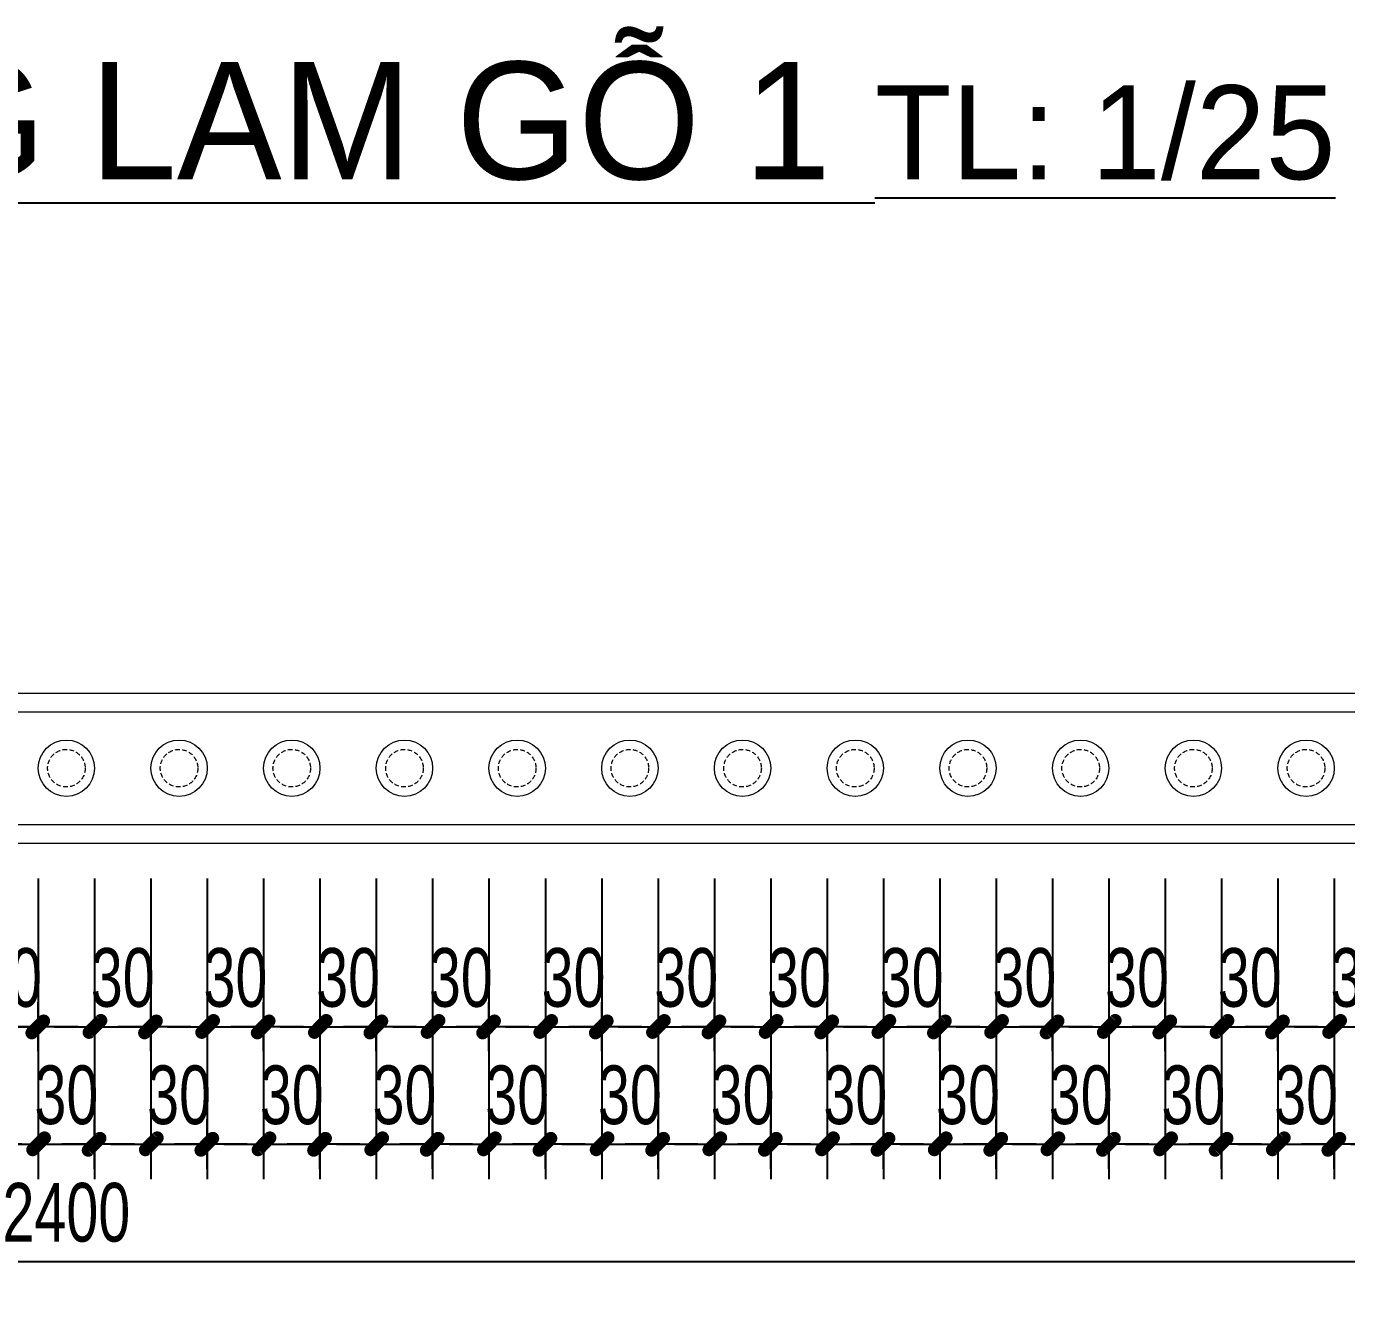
# Model space of a CAD drawing. Header units: inches. Extents: x 88947 to 296847, y 35049 to 161062.
# Drawn here: x 215719 to 217125, y 69585 to 70938 of the extents above; entities that cross this region are included whole.
import ezdxf

# ---------------------------------------------------------------- set-up
doc = ezdxf.new("R2010")
doc.units = ezdxf.units.IN
doc.header["$MEASUREMENT"] = 0
doc.header["$PDMODE"] = 1
doc.linetypes.add('HIDDEN', pattern=[0.375, 0.25, -0.125])
for name, color, linetype, lineweight in [('A-Dims', 145, 'Continuous', 25), ('DIM', 7, 'Continuous', 25), ('THAY', 3, 'Continuous', 18)]:
    doc.layers.add(name, color=color, linetype=linetype, lineweight=lineweight)
doc.layers.add('text', color=2, linetype='Continuous')
doc.styles.add('VNCENTURYH', font='VHAVAN.TTF')
doc.styles.add('VNI-HELVE-CONDENSE', font='VNARIAL.TTF', dxfattribs={"width": 0.7})
doc.dimstyles.new('TAS-25', dxfattribs={"dimscale": 25, "dimtxt": 2.5, "dimasz": 0.7, "dimexe": 1.5, "dimexo": 1.5, "dimgap": 0.8, "dimtad": 1, "dimdec": 0, "dimlfac": 0.5, "dimzin": 3, "dimdsep": 46, "dimtxsty": 'VNI-HELVE-CONDENSE', "dimblk": 'TICK', "dimcen": 2.5, "dimclrt": 71, "dimazin": 2, "dimtfac": 0.75, "dimtdec": 0, "dimtix": 1, "dimtmove": 2, "dimatfit": 2, "dimldrblk": 'TICK123', "dimfxl": 1.5, "dimtolj": 1, "dimtzin": 0, "dimarcsym": 0})

# ---------------------------------------------------------------- blocks, each defined once
blk = doc.blocks.new('TICK')
at = {"layer": 'A-Dims', "color": 1}
for p, q in [((0, 1.5), (0, -1.5)), ((-2, 0), (2, 0))]:
    blk.add_line(p, q, dxfattribs=at)
at = {"layer": 'A-Dims', "color": 1, "const_width": 0.788}
blk.add_lwpolyline([(-0.334, -0.349), (0.383, 0.378)], dxfattribs=at)
at = {"layer": 'A-Dims', "color": 1, "const_width": 0.394}
for points in [[(0.244, 0.517, -0.414214), (0.523, 0.517, -1)], [(0.523, 0.517, -0.414214), (0.523, 0.238, -1)], [(-0.473, -0.21, 0.414214), (-0.473, -0.488, 1)], [(-0.473, -0.488, 0.414214), (-0.195, -0.488, 1)]]:
    blk.add_lwpolyline(points, format="xyb", dxfattribs=at)
blk = doc.blocks.new('*D1968')
at = {"layer": 'Defpoints', "color": 0}
for p in [(215671.8, 70067.6), (215731.8, 70067.6), (215731.8, 69872.3)]:
    blk.add_point(p, dxfattribs=at)
at = {"layer": 'DIM', "color": 0, "lineweight": -2}
for p, q in [((215671.8, 70030.1), (215671.8, 69834.8)), ((215731.8, 70030.1), (215731.8, 69834.8)), ((215654.3, 69872.3), (215636.8, 69872.3)), ((215671.8, 69872.3), (215731.8, 69872.3)), ((215749.3, 69872.3), (215766.8, 69872.3))]:
    blk.add_line(p, q, dxfattribs=at)
at = {"layer": 'DIM', "color": 0, "lineweight": -2, "xscale": 17.5, "yscale": 17.5, "zscale": 17.5}
blk.add_blockref('TICK', (215671.8, 69872.3), dxfattribs=at)
at = {"layer": 'DIM', "color": 0, "lineweight": -2, "xscale": 17.5, "yscale": 17.5, "zscale": 17.5, "rotation": 180}
blk.add_blockref('TICK', (215731.8, 69872.3), dxfattribs=at)
at = {"layer": 'DIM', "color": 71, "insert": (215701.8, 69924.3), "char_height": 62.5, "attachment_point": 5, "style": 'VNI-HELVE-CONDENSE'}
blk.add_mtext('\\A1;30', dxfattribs=at)
blk = doc.blocks.new('TICK123')
at = {"layer": 'A-Dims', "color": 1}
blk.add_lwpolyline([(0.046, 0, 0, 0.84, 0), (-2.111, 0, 8.4, 8.4, 0)], format="xyseb", dxfattribs=at)
blk = doc.blocks.new('*D1969')
at = {"layer": 'Defpoints', "color": 0}
for p in [(215731.8, 70067.6), (215791.8, 70067.6), (215791.8, 69747.3)]:
    blk.add_point(p, dxfattribs=at)
at = {"layer": 'DIM', "color": 0, "lineweight": -2}
for p, q in [((215731.8, 70030.1), (215731.8, 69709.8)), ((215791.8, 70030.1), (215791.8, 69709.8)), ((215714.3, 69747.3), (215696.8, 69747.3)), ((215731.8, 69747.3), (215791.8, 69747.3)), ((215809.3, 69747.3), (215826.8, 69747.3))]:
    blk.add_line(p, q, dxfattribs=at)
at = {"layer": 'DIM', "color": 0, "lineweight": -2, "xscale": 17.5, "yscale": 17.5, "zscale": 17.5}
blk.add_blockref('TICK', (215731.8, 69747.3), dxfattribs=at)
at = {"layer": 'DIM', "color": 0, "lineweight": -2, "xscale": 17.5, "yscale": 17.5, "zscale": 17.5, "rotation": 180}
blk.add_blockref('TICK', (215791.8, 69747.3), dxfattribs=at)
at = {"layer": 'DIM', "color": 71, "insert": (215761.8, 69799.3), "char_height": 62.5, "attachment_point": 5, "style": 'VNI-HELVE-CONDENSE'}
blk.add_mtext('\\A1;30', dxfattribs=at)
blk = doc.blocks.new('*D1970')
at = {"layer": 'Defpoints', "color": 0}
for p in [(215791.8, 70067.6), (215851.8, 70067.6), (215851.8, 69872.3)]:
    blk.add_point(p, dxfattribs=at)
at = {"layer": 'DIM', "color": 0, "lineweight": -2}
for p, q in [((215791.8, 70030.1), (215791.8, 69834.8)), ((215851.8, 70030.1), (215851.8, 69834.8)), ((215774.3, 69872.3), (215756.8, 69872.3)), ((215791.8, 69872.3), (215851.8, 69872.3)), ((215869.3, 69872.3), (215886.8, 69872.3))]:
    blk.add_line(p, q, dxfattribs=at)
at = {"layer": 'DIM', "color": 0, "lineweight": -2, "xscale": 17.5, "yscale": 17.5, "zscale": 17.5}
blk.add_blockref('TICK', (215791.8, 69872.3), dxfattribs=at)
at = {"layer": 'DIM', "color": 0, "lineweight": -2, "xscale": 17.5, "yscale": 17.5, "zscale": 17.5, "rotation": 180}
blk.add_blockref('TICK', (215851.8, 69872.3), dxfattribs=at)
at = {"layer": 'DIM', "color": 71, "insert": (215821.8, 69924.3), "char_height": 62.5, "attachment_point": 5, "style": 'VNI-HELVE-CONDENSE'}
blk.add_mtext('\\A1;30', dxfattribs=at)
blk = doc.blocks.new('*D1971')
at = {"layer": 'Defpoints', "color": 0}
for p in [(215851.8, 70067.6), (215911.8, 70067.6), (215911.8, 69747.3)]:
    blk.add_point(p, dxfattribs=at)
at = {"layer": 'DIM', "color": 0, "lineweight": -2}
for p, q in [((215851.8, 70030.1), (215851.8, 69709.8)), ((215911.8, 70030.1), (215911.8, 69709.8)), ((215834.3, 69747.3), (215816.8, 69747.3)), ((215851.8, 69747.3), (215911.8, 69747.3)), ((215929.3, 69747.3), (215946.8, 69747.3))]:
    blk.add_line(p, q, dxfattribs=at)
at = {"layer": 'DIM', "color": 0, "lineweight": -2, "xscale": 17.5, "yscale": 17.5, "zscale": 17.5}
blk.add_blockref('TICK', (215851.8, 69747.3), dxfattribs=at)
at = {"layer": 'DIM', "color": 0, "lineweight": -2, "xscale": 17.5, "yscale": 17.5, "zscale": 17.5, "rotation": 180}
blk.add_blockref('TICK', (215911.8, 69747.3), dxfattribs=at)
at = {"layer": 'DIM', "color": 71, "insert": (215881.8, 69799.3), "char_height": 62.5, "attachment_point": 5, "style": 'VNI-HELVE-CONDENSE'}
blk.add_mtext('\\A1;30', dxfattribs=at)
blk = doc.blocks.new('*D1972')
at = {"layer": 'Defpoints', "color": 0}
for p in [(215911.8, 70067.6), (215971.8, 70067.6), (215971.8, 69872.3)]:
    blk.add_point(p, dxfattribs=at)
at = {"layer": 'DIM', "color": 0, "lineweight": -2}
for p, q in [((215911.8, 70030.1), (215911.8, 69834.8)), ((215971.8, 70030.1), (215971.8, 69834.8)), ((215894.3, 69872.3), (215876.8, 69872.3)), ((215911.8, 69872.3), (215971.8, 69872.3)), ((215989.3, 69872.3), (216006.8, 69872.3))]:
    blk.add_line(p, q, dxfattribs=at)
at = {"layer": 'DIM', "color": 0, "lineweight": -2, "xscale": 17.5, "yscale": 17.5, "zscale": 17.5}
blk.add_blockref('TICK', (215911.8, 69872.3), dxfattribs=at)
at = {"layer": 'DIM', "color": 0, "lineweight": -2, "xscale": 17.5, "yscale": 17.5, "zscale": 17.5, "rotation": 180}
blk.add_blockref('TICK', (215971.8, 69872.3), dxfattribs=at)
at = {"layer": 'DIM', "color": 71, "insert": (215941.8, 69924.3), "char_height": 62.5, "attachment_point": 5, "style": 'VNI-HELVE-CONDENSE'}
blk.add_mtext('\\A1;30', dxfattribs=at)
blk = doc.blocks.new('*D1973')
at = {"layer": 'Defpoints', "color": 0}
for p in [(215971.8, 70067.6), (216031.8, 70067.6), (216031.8, 69747.3)]:
    blk.add_point(p, dxfattribs=at)
at = {"layer": 'DIM', "color": 0, "lineweight": -2}
for p, q in [((215971.8, 70030.1), (215971.8, 69709.8)), ((216031.8, 70030.1), (216031.8, 69709.8)), ((215954.3, 69747.3), (215936.8, 69747.3)), ((215971.8, 69747.3), (216031.8, 69747.3)), ((216049.3, 69747.3), (216066.8, 69747.3))]:
    blk.add_line(p, q, dxfattribs=at)
at = {"layer": 'DIM', "color": 0, "lineweight": -2, "xscale": 17.5, "yscale": 17.5, "zscale": 17.5}
blk.add_blockref('TICK', (215971.8, 69747.3), dxfattribs=at)
at = {"layer": 'DIM', "color": 0, "lineweight": -2, "xscale": 17.5, "yscale": 17.5, "zscale": 17.5, "rotation": 180}
blk.add_blockref('TICK', (216031.8, 69747.3), dxfattribs=at)
at = {"layer": 'DIM', "color": 71, "insert": (216001.8, 69799.3), "char_height": 62.5, "attachment_point": 5, "style": 'VNI-HELVE-CONDENSE'}
blk.add_mtext('\\A1;30', dxfattribs=at)
blk = doc.blocks.new('*D1974')
at = {"layer": 'Defpoints', "color": 0}
for p in [(216031.8, 70067.6), (216091.8, 70067.6), (216091.8, 69872.3)]:
    blk.add_point(p, dxfattribs=at)
at = {"layer": 'DIM', "color": 0, "lineweight": -2}
for p, q in [((216031.8, 70030.1), (216031.8, 69834.8)), ((216091.8, 70030.1), (216091.8, 69834.8)), ((216014.3, 69872.3), (215996.8, 69872.3)), ((216031.8, 69872.3), (216091.8, 69872.3)), ((216109.3, 69872.3), (216126.8, 69872.3))]:
    blk.add_line(p, q, dxfattribs=at)
at = {"layer": 'DIM', "color": 0, "lineweight": -2, "xscale": 17.5, "yscale": 17.5, "zscale": 17.5}
blk.add_blockref('TICK', (216031.8, 69872.3), dxfattribs=at)
at = {"layer": 'DIM', "color": 0, "lineweight": -2, "xscale": 17.5, "yscale": 17.5, "zscale": 17.5, "rotation": 180}
blk.add_blockref('TICK', (216091.8, 69872.3), dxfattribs=at)
at = {"layer": 'DIM', "color": 71, "insert": (216061.8, 69924.3), "char_height": 62.5, "attachment_point": 5, "style": 'VNI-HELVE-CONDENSE'}
blk.add_mtext('\\A1;30', dxfattribs=at)
blk = doc.blocks.new('*D1975')
at = {"layer": 'Defpoints', "color": 0}
for p in [(216091.8, 70067.6), (216151.8, 70067.6), (216151.8, 69747.3)]:
    blk.add_point(p, dxfattribs=at)
at = {"layer": 'DIM', "color": 0, "lineweight": -2}
for p, q in [((216091.8, 70030.1), (216091.8, 69709.8)), ((216151.8, 70030.1), (216151.8, 69709.8)), ((216074.3, 69747.3), (216056.8, 69747.3)), ((216091.8, 69747.3), (216151.8, 69747.3)), ((216169.3, 69747.3), (216186.8, 69747.3))]:
    blk.add_line(p, q, dxfattribs=at)
at = {"layer": 'DIM', "color": 0, "lineweight": -2, "xscale": 17.5, "yscale": 17.5, "zscale": 17.5}
blk.add_blockref('TICK', (216091.8, 69747.3), dxfattribs=at)
at = {"layer": 'DIM', "color": 0, "lineweight": -2, "xscale": 17.5, "yscale": 17.5, "zscale": 17.5, "rotation": 180}
blk.add_blockref('TICK', (216151.8, 69747.3), dxfattribs=at)
at = {"layer": 'DIM', "color": 71, "insert": (216121.8, 69799.3), "char_height": 62.5, "attachment_point": 5, "style": 'VNI-HELVE-CONDENSE'}
blk.add_mtext('\\A1;30', dxfattribs=at)
blk = doc.blocks.new('*D1976')
at = {"layer": 'Defpoints', "color": 0}
for p in [(216151.8, 70067.6), (216211.8, 70067.6), (216211.8, 69872.3)]:
    blk.add_point(p, dxfattribs=at)
at = {"layer": 'DIM', "color": 0, "lineweight": -2}
for p, q in [((216151.8, 70030.1), (216151.8, 69834.8)), ((216211.8, 70030.1), (216211.8, 69834.8)), ((216134.3, 69872.3), (216116.8, 69872.3)), ((216151.8, 69872.3), (216211.8, 69872.3)), ((216229.3, 69872.3), (216246.8, 69872.3))]:
    blk.add_line(p, q, dxfattribs=at)
at = {"layer": 'DIM', "color": 0, "lineweight": -2, "xscale": 17.5, "yscale": 17.5, "zscale": 17.5}
blk.add_blockref('TICK', (216151.8, 69872.3), dxfattribs=at)
at = {"layer": 'DIM', "color": 0, "lineweight": -2, "xscale": 17.5, "yscale": 17.5, "zscale": 17.5, "rotation": 180}
blk.add_blockref('TICK', (216211.8, 69872.3), dxfattribs=at)
at = {"layer": 'DIM', "color": 71, "insert": (216181.8, 69924.3), "char_height": 62.5, "attachment_point": 5, "style": 'VNI-HELVE-CONDENSE'}
blk.add_mtext('\\A1;30', dxfattribs=at)
blk = doc.blocks.new('*D1977')
at = {"layer": 'Defpoints', "color": 0}
for p in [(216211.8, 70067.6), (216271.8, 70067.6), (216271.8, 69747.3)]:
    blk.add_point(p, dxfattribs=at)
at = {"layer": 'DIM', "color": 0, "lineweight": -2}
for p, q in [((216211.8, 70030.1), (216211.8, 69709.8)), ((216271.8, 70030.1), (216271.8, 69709.8)), ((216194.3, 69747.3), (216176.8, 69747.3)), ((216211.8, 69747.3), (216271.8, 69747.3)), ((216289.3, 69747.3), (216306.8, 69747.3))]:
    blk.add_line(p, q, dxfattribs=at)
at = {"layer": 'DIM', "color": 0, "lineweight": -2, "xscale": 17.5, "yscale": 17.5, "zscale": 17.5}
blk.add_blockref('TICK', (216211.8, 69747.3), dxfattribs=at)
at = {"layer": 'DIM', "color": 0, "lineweight": -2, "xscale": 17.5, "yscale": 17.5, "zscale": 17.5, "rotation": 180}
blk.add_blockref('TICK', (216271.8, 69747.3), dxfattribs=at)
at = {"layer": 'DIM', "color": 71, "insert": (216241.8, 69799.3), "char_height": 62.5, "attachment_point": 5, "style": 'VNI-HELVE-CONDENSE'}
blk.add_mtext('\\A1;30', dxfattribs=at)
blk = doc.blocks.new('*D1978')
at = {"layer": 'Defpoints', "color": 0}
for p in [(216271.8, 70067.6), (216331.8, 70067.6), (216331.8, 69872.3)]:
    blk.add_point(p, dxfattribs=at)
at = {"layer": 'DIM', "color": 0, "lineweight": -2}
for p, q in [((216271.8, 70030.1), (216271.8, 69834.8)), ((216331.8, 70030.1), (216331.8, 69834.8)), ((216254.3, 69872.3), (216236.8, 69872.3)), ((216271.8, 69872.3), (216331.8, 69872.3)), ((216349.3, 69872.3), (216366.8, 69872.3))]:
    blk.add_line(p, q, dxfattribs=at)
at = {"layer": 'DIM', "color": 0, "lineweight": -2, "xscale": 17.5, "yscale": 17.5, "zscale": 17.5}
blk.add_blockref('TICK', (216271.8, 69872.3), dxfattribs=at)
at = {"layer": 'DIM', "color": 0, "lineweight": -2, "xscale": 17.5, "yscale": 17.5, "zscale": 17.5, "rotation": 180}
blk.add_blockref('TICK', (216331.8, 69872.3), dxfattribs=at)
at = {"layer": 'DIM', "color": 71, "insert": (216301.8, 69924.3), "char_height": 62.5, "attachment_point": 5, "style": 'VNI-HELVE-CONDENSE'}
blk.add_mtext('\\A1;30', dxfattribs=at)
blk = doc.blocks.new('*D1979')
at = {"layer": 'Defpoints', "color": 0}
for p in [(216331.8, 70067.6), (216391.8, 70067.6), (216391.8, 69747.3)]:
    blk.add_point(p, dxfattribs=at)
at = {"layer": 'DIM', "color": 0, "lineweight": -2}
for p, q in [((216331.8, 70030.1), (216331.8, 69709.8)), ((216391.8, 70030.1), (216391.8, 69709.8)), ((216314.3, 69747.3), (216296.8, 69747.3)), ((216331.8, 69747.3), (216391.8, 69747.3)), ((216409.3, 69747.3), (216426.8, 69747.3))]:
    blk.add_line(p, q, dxfattribs=at)
at = {"layer": 'DIM', "color": 0, "lineweight": -2, "xscale": 17.5, "yscale": 17.5, "zscale": 17.5}
blk.add_blockref('TICK', (216331.8, 69747.3), dxfattribs=at)
at = {"layer": 'DIM', "color": 0, "lineweight": -2, "xscale": 17.5, "yscale": 17.5, "zscale": 17.5, "rotation": 180}
blk.add_blockref('TICK', (216391.8, 69747.3), dxfattribs=at)
at = {"layer": 'DIM', "color": 71, "insert": (216361.8, 69799.3), "char_height": 62.5, "attachment_point": 5, "style": 'VNI-HELVE-CONDENSE'}
blk.add_mtext('\\A1;30', dxfattribs=at)
blk = doc.blocks.new('*D1980')
at = {"layer": 'Defpoints', "color": 0}
for p in [(216391.8, 70067.6), (216451.8, 70067.6), (216451.8, 69872.3)]:
    blk.add_point(p, dxfattribs=at)
at = {"layer": 'DIM', "color": 0, "lineweight": -2}
for p, q in [((216391.8, 70030.1), (216391.8, 69834.8)), ((216451.8, 70030.1), (216451.8, 69834.8)), ((216374.3, 69872.3), (216356.8, 69872.3)), ((216391.8, 69872.3), (216451.8, 69872.3)), ((216469.3, 69872.3), (216486.8, 69872.3))]:
    blk.add_line(p, q, dxfattribs=at)
at = {"layer": 'DIM', "color": 0, "lineweight": -2, "xscale": 17.5, "yscale": 17.5, "zscale": 17.5}
blk.add_blockref('TICK', (216391.8, 69872.3), dxfattribs=at)
at = {"layer": 'DIM', "color": 0, "lineweight": -2, "xscale": 17.5, "yscale": 17.5, "zscale": 17.5, "rotation": 180}
blk.add_blockref('TICK', (216451.8, 69872.3), dxfattribs=at)
at = {"layer": 'DIM', "color": 71, "insert": (216421.8, 69924.3), "char_height": 62.5, "attachment_point": 5, "style": 'VNI-HELVE-CONDENSE'}
blk.add_mtext('\\A1;30', dxfattribs=at)
blk = doc.blocks.new('*D1981')
at = {"layer": 'Defpoints', "color": 0}
for p in [(216451.8, 70067.6), (216511.8, 70067.6), (216511.8, 69747.3)]:
    blk.add_point(p, dxfattribs=at)
at = {"layer": 'DIM', "color": 0, "lineweight": -2}
for p, q in [((216451.8, 70030.1), (216451.8, 69709.8)), ((216511.8, 70030.1), (216511.8, 69709.8)), ((216434.3, 69747.3), (216416.8, 69747.3)), ((216451.8, 69747.3), (216511.8, 69747.3)), ((216529.3, 69747.3), (216546.8, 69747.3))]:
    blk.add_line(p, q, dxfattribs=at)
at = {"layer": 'DIM', "color": 0, "lineweight": -2, "xscale": 17.5, "yscale": 17.5, "zscale": 17.5}
blk.add_blockref('TICK', (216451.8, 69747.3), dxfattribs=at)
at = {"layer": 'DIM', "color": 0, "lineweight": -2, "xscale": 17.5, "yscale": 17.5, "zscale": 17.5, "rotation": 180}
blk.add_blockref('TICK', (216511.8, 69747.3), dxfattribs=at)
at = {"layer": 'DIM', "color": 71, "insert": (216481.8, 69799.3), "char_height": 62.5, "attachment_point": 5, "style": 'VNI-HELVE-CONDENSE'}
blk.add_mtext('\\A1;30', dxfattribs=at)
blk = doc.blocks.new('*D1982')
at = {"layer": 'Defpoints', "color": 0}
for p in [(216511.8, 70067.6), (216571.8, 70067.6), (216571.8, 69872.3)]:
    blk.add_point(p, dxfattribs=at)
at = {"layer": 'DIM', "color": 0, "lineweight": -2}
for p, q in [((216511.8, 70030.1), (216511.8, 69834.8)), ((216571.8, 70030.1), (216571.8, 69834.8)), ((216494.3, 69872.3), (216476.8, 69872.3)), ((216511.8, 69872.3), (216571.8, 69872.3)), ((216589.3, 69872.3), (216606.8, 69872.3))]:
    blk.add_line(p, q, dxfattribs=at)
at = {"layer": 'DIM', "color": 0, "lineweight": -2, "xscale": 17.5, "yscale": 17.5, "zscale": 17.5}
blk.add_blockref('TICK', (216511.8, 69872.3), dxfattribs=at)
at = {"layer": 'DIM', "color": 0, "lineweight": -2, "xscale": 17.5, "yscale": 17.5, "zscale": 17.5, "rotation": 180}
blk.add_blockref('TICK', (216571.8, 69872.3), dxfattribs=at)
at = {"layer": 'DIM', "color": 71, "insert": (216541.8, 69924.3), "char_height": 62.5, "attachment_point": 5, "style": 'VNI-HELVE-CONDENSE'}
blk.add_mtext('\\A1;30', dxfattribs=at)
blk = doc.blocks.new('*D1983')
at = {"layer": 'Defpoints', "color": 0}
for p in [(216571.8, 70067.6), (216631.8, 70067.6), (216631.8, 69747.3)]:
    blk.add_point(p, dxfattribs=at)
at = {"layer": 'DIM', "color": 0, "lineweight": -2}
for p, q in [((216571.8, 70030.1), (216571.8, 69709.8)), ((216631.8, 70030.1), (216631.8, 69709.8)), ((216554.3, 69747.3), (216536.8, 69747.3)), ((216571.8, 69747.3), (216631.8, 69747.3)), ((216649.3, 69747.3), (216666.8, 69747.3))]:
    blk.add_line(p, q, dxfattribs=at)
at = {"layer": 'DIM', "color": 0, "lineweight": -2, "xscale": 17.5, "yscale": 17.5, "zscale": 17.5}
blk.add_blockref('TICK', (216571.8, 69747.3), dxfattribs=at)
at = {"layer": 'DIM', "color": 0, "lineweight": -2, "xscale": 17.5, "yscale": 17.5, "zscale": 17.5, "rotation": 180}
blk.add_blockref('TICK', (216631.8, 69747.3), dxfattribs=at)
at = {"layer": 'DIM', "color": 71, "insert": (216601.8, 69799.3), "char_height": 62.5, "attachment_point": 5, "style": 'VNI-HELVE-CONDENSE'}
blk.add_mtext('\\A1;30', dxfattribs=at)
blk = doc.blocks.new('*D1984')
at = {"layer": 'Defpoints', "color": 0}
for p in [(216631.8, 70067.6), (216691.8, 70067.6), (216691.8, 69872.3)]:
    blk.add_point(p, dxfattribs=at)
at = {"layer": 'DIM', "color": 0, "lineweight": -2}
for p, q in [((216631.8, 70030.1), (216631.8, 69834.8)), ((216691.8, 70030.1), (216691.8, 69834.8)), ((216614.3, 69872.3), (216596.8, 69872.3)), ((216631.8, 69872.3), (216691.8, 69872.3)), ((216709.3, 69872.3), (216726.8, 69872.3))]:
    blk.add_line(p, q, dxfattribs=at)
at = {"layer": 'DIM', "color": 0, "lineweight": -2, "xscale": 17.5, "yscale": 17.5, "zscale": 17.5}
blk.add_blockref('TICK', (216631.8, 69872.3), dxfattribs=at)
at = {"layer": 'DIM', "color": 0, "lineweight": -2, "xscale": 17.5, "yscale": 17.5, "zscale": 17.5, "rotation": 180}
blk.add_blockref('TICK', (216691.8, 69872.3), dxfattribs=at)
at = {"layer": 'DIM', "color": 71, "insert": (216661.8, 69924.3), "char_height": 62.5, "attachment_point": 5, "style": 'VNI-HELVE-CONDENSE'}
blk.add_mtext('\\A1;30', dxfattribs=at)
blk = doc.blocks.new('*D1985')
at = {"layer": 'Defpoints', "color": 0}
for p in [(216691.8, 70067.6), (216751.8, 70067.6), (216751.8, 69747.3)]:
    blk.add_point(p, dxfattribs=at)
at = {"layer": 'DIM', "color": 0, "lineweight": -2}
for p, q in [((216691.8, 70030.1), (216691.8, 69709.8)), ((216751.8, 70030.1), (216751.8, 69709.8)), ((216674.3, 69747.3), (216656.8, 69747.3)), ((216691.8, 69747.3), (216751.8, 69747.3)), ((216769.3, 69747.3), (216786.8, 69747.3))]:
    blk.add_line(p, q, dxfattribs=at)
at = {"layer": 'DIM', "color": 0, "lineweight": -2, "xscale": 17.5, "yscale": 17.5, "zscale": 17.5}
blk.add_blockref('TICK', (216691.8, 69747.3), dxfattribs=at)
at = {"layer": 'DIM', "color": 0, "lineweight": -2, "xscale": 17.5, "yscale": 17.5, "zscale": 17.5, "rotation": 180}
blk.add_blockref('TICK', (216751.8, 69747.3), dxfattribs=at)
at = {"layer": 'DIM', "color": 71, "insert": (216721.8, 69799.3), "char_height": 62.5, "attachment_point": 5, "style": 'VNI-HELVE-CONDENSE'}
blk.add_mtext('\\A1;30', dxfattribs=at)
blk = doc.blocks.new('*D1986')
at = {"layer": 'Defpoints', "color": 0}
for p in [(216751.8, 70067.6), (216811.8, 70067.6), (216811.8, 69872.3)]:
    blk.add_point(p, dxfattribs=at)
at = {"layer": 'DIM', "color": 0, "lineweight": -2}
for p, q in [((216751.8, 70030.1), (216751.8, 69834.8)), ((216811.8, 70030.1), (216811.8, 69834.8)), ((216734.3, 69872.3), (216716.8, 69872.3)), ((216751.8, 69872.3), (216811.8, 69872.3)), ((216829.3, 69872.3), (216846.8, 69872.3))]:
    blk.add_line(p, q, dxfattribs=at)
at = {"layer": 'DIM', "color": 0, "lineweight": -2, "xscale": 17.5, "yscale": 17.5, "zscale": 17.5}
blk.add_blockref('TICK', (216751.8, 69872.3), dxfattribs=at)
at = {"layer": 'DIM', "color": 0, "lineweight": -2, "xscale": 17.5, "yscale": 17.5, "zscale": 17.5, "rotation": 180}
blk.add_blockref('TICK', (216811.8, 69872.3), dxfattribs=at)
at = {"layer": 'DIM', "color": 71, "insert": (216781.8, 69924.3), "char_height": 62.5, "attachment_point": 5, "style": 'VNI-HELVE-CONDENSE'}
blk.add_mtext('\\A1;30', dxfattribs=at)
blk = doc.blocks.new('*D1987')
at = {"layer": 'Defpoints', "color": 0}
for p in [(216811.8, 70067.6), (216871.8, 70067.6), (216871.8, 69747.3)]:
    blk.add_point(p, dxfattribs=at)
at = {"layer": 'DIM', "color": 0, "lineweight": -2}
for p, q in [((216811.8, 70030.1), (216811.8, 69709.8)), ((216871.8, 70030.1), (216871.8, 69709.8)), ((216794.3, 69747.3), (216776.8, 69747.3)), ((216811.8, 69747.3), (216871.8, 69747.3)), ((216889.3, 69747.3), (216906.8, 69747.3))]:
    blk.add_line(p, q, dxfattribs=at)
at = {"layer": 'DIM', "color": 0, "lineweight": -2, "xscale": 17.5, "yscale": 17.5, "zscale": 17.5}
blk.add_blockref('TICK', (216811.8, 69747.3), dxfattribs=at)
at = {"layer": 'DIM', "color": 0, "lineweight": -2, "xscale": 17.5, "yscale": 17.5, "zscale": 17.5, "rotation": 180}
blk.add_blockref('TICK', (216871.8, 69747.3), dxfattribs=at)
at = {"layer": 'DIM', "color": 71, "insert": (216841.8, 69799.3), "char_height": 62.5, "attachment_point": 5, "style": 'VNI-HELVE-CONDENSE'}
blk.add_mtext('\\A1;30', dxfattribs=at)
blk = doc.blocks.new('*D1988')
at = {"layer": 'Defpoints', "color": 0}
for p in [(216871.8, 70067.6), (216931.8, 70067.6), (216931.8, 69872.3)]:
    blk.add_point(p, dxfattribs=at)
at = {"layer": 'DIM', "color": 0, "lineweight": -2}
for p, q in [((216871.8, 70030.1), (216871.8, 69834.8)), ((216931.8, 70030.1), (216931.8, 69834.8)), ((216854.3, 69872.3), (216836.8, 69872.3)), ((216871.8, 69872.3), (216931.8, 69872.3)), ((216949.3, 69872.3), (216966.8, 69872.3))]:
    blk.add_line(p, q, dxfattribs=at)
at = {"layer": 'DIM', "color": 0, "lineweight": -2, "xscale": 17.5, "yscale": 17.5, "zscale": 17.5}
blk.add_blockref('TICK', (216871.8, 69872.3), dxfattribs=at)
at = {"layer": 'DIM', "color": 0, "lineweight": -2, "xscale": 17.5, "yscale": 17.5, "zscale": 17.5, "rotation": 180}
blk.add_blockref('TICK', (216931.8, 69872.3), dxfattribs=at)
at = {"layer": 'DIM', "color": 71, "insert": (216901.8, 69924.3), "char_height": 62.5, "attachment_point": 5, "style": 'VNI-HELVE-CONDENSE'}
blk.add_mtext('\\A1;30', dxfattribs=at)
blk = doc.blocks.new('*D1989')
at = {"layer": 'Defpoints', "color": 0}
for p in [(216931.8, 70067.6), (216991.8, 70067.6), (216991.8, 69747.3)]:
    blk.add_point(p, dxfattribs=at)
at = {"layer": 'DIM', "color": 0, "lineweight": -2}
for p, q in [((216931.8, 70030.1), (216931.8, 69709.8)), ((216991.8, 70030.1), (216991.8, 69709.8)), ((216914.3, 69747.3), (216896.8, 69747.3)), ((216931.8, 69747.3), (216991.8, 69747.3)), ((217009.3, 69747.3), (217026.8, 69747.3))]:
    blk.add_line(p, q, dxfattribs=at)
at = {"layer": 'DIM', "color": 0, "lineweight": -2, "xscale": 17.5, "yscale": 17.5, "zscale": 17.5}
blk.add_blockref('TICK', (216931.8, 69747.3), dxfattribs=at)
at = {"layer": 'DIM', "color": 0, "lineweight": -2, "xscale": 17.5, "yscale": 17.5, "zscale": 17.5, "rotation": 180}
blk.add_blockref('TICK', (216991.8, 69747.3), dxfattribs=at)
at = {"layer": 'DIM', "color": 71, "insert": (216961.8, 69799.3), "char_height": 62.5, "attachment_point": 5, "style": 'VNI-HELVE-CONDENSE'}
blk.add_mtext('\\A1;30', dxfattribs=at)
blk = doc.blocks.new('*D1990')
at = {"layer": 'Defpoints', "color": 0}
for p in [(216991.8, 70067.6), (217051.8, 70067.6), (217051.8, 69872.3)]:
    blk.add_point(p, dxfattribs=at)
at = {"layer": 'DIM', "color": 0, "lineweight": -2}
for p, q in [((216991.8, 70030.1), (216991.8, 69834.8)), ((217051.8, 70030.1), (217051.8, 69834.8)), ((216974.3, 69872.3), (216956.8, 69872.3)), ((216991.8, 69872.3), (217051.8, 69872.3)), ((217069.3, 69872.3), (217086.8, 69872.3))]:
    blk.add_line(p, q, dxfattribs=at)
at = {"layer": 'DIM', "color": 0, "lineweight": -2, "xscale": 17.5, "yscale": 17.5, "zscale": 17.5}
blk.add_blockref('TICK', (216991.8, 69872.3), dxfattribs=at)
at = {"layer": 'DIM', "color": 0, "lineweight": -2, "xscale": 17.5, "yscale": 17.5, "zscale": 17.5, "rotation": 180}
blk.add_blockref('TICK', (217051.8, 69872.3), dxfattribs=at)
at = {"layer": 'DIM', "color": 71, "insert": (217021.8, 69924.3), "char_height": 62.5, "attachment_point": 5, "style": 'VNI-HELVE-CONDENSE'}
blk.add_mtext('\\A1;30', dxfattribs=at)
blk = doc.blocks.new('*D1991')
at = {"layer": 'Defpoints', "color": 0}
for p in [(217051.8, 70067.6), (217111.8, 70067.6), (217111.8, 69747.3)]:
    blk.add_point(p, dxfattribs=at)
at = {"layer": 'DIM', "color": 0, "lineweight": -2}
for p, q in [((217051.8, 70030.1), (217051.8, 69709.8)), ((217111.8, 70030.1), (217111.8, 69709.8)), ((217034.3, 69747.3), (217016.8, 69747.3)), ((217051.8, 69747.3), (217111.8, 69747.3)), ((217129.3, 69747.3), (217146.8, 69747.3))]:
    blk.add_line(p, q, dxfattribs=at)
at = {"layer": 'DIM', "color": 0, "lineweight": -2, "xscale": 17.5, "yscale": 17.5, "zscale": 17.5}
blk.add_blockref('TICK', (217051.8, 69747.3), dxfattribs=at)
at = {"layer": 'DIM', "color": 0, "lineweight": -2, "xscale": 17.5, "yscale": 17.5, "zscale": 17.5, "rotation": 180}
blk.add_blockref('TICK', (217111.8, 69747.3), dxfattribs=at)
at = {"layer": 'DIM', "color": 71, "insert": (217081.8, 69799.3), "char_height": 62.5, "attachment_point": 5, "style": 'VNI-HELVE-CONDENSE'}
blk.add_mtext('\\A1;30', dxfattribs=at)
blk = doc.blocks.new('*D1992')
at = {"layer": 'Defpoints', "color": 0}
for p in [(217111.8, 70067.6), (217171.8, 70067.6), (217171.8, 69872.3)]:
    blk.add_point(p, dxfattribs=at)
at = {"layer": 'DIM', "color": 0, "lineweight": -2}
for p, q in [((217111.8, 70030.1), (217111.8, 69834.8)), ((217171.8, 70030.1), (217171.8, 69834.8)), ((217094.3, 69872.3), (217076.8, 69872.3)), ((217111.8, 69872.3), (217171.8, 69872.3)), ((217189.3, 69872.3), (217206.8, 69872.3))]:
    blk.add_line(p, q, dxfattribs=at)
at = {"layer": 'DIM', "color": 0, "lineweight": -2, "xscale": 17.5, "yscale": 17.5, "zscale": 17.5}
blk.add_blockref('TICK', (217111.8, 69872.3), dxfattribs=at)
at = {"layer": 'DIM', "color": 0, "lineweight": -2, "xscale": 17.5, "yscale": 17.5, "zscale": 17.5, "rotation": 180}
blk.add_blockref('TICK', (217171.8, 69872.3), dxfattribs=at)
at = {"layer": 'DIM', "color": 71, "insert": (217141.8, 69924.3), "char_height": 62.5, "attachment_point": 5, "style": 'VNI-HELVE-CONDENSE'}
blk.add_mtext('\\A1;30', dxfattribs=at)
blk = doc.blocks.new('*D2009')
at = {"layer": 'Defpoints', "color": 0}
for p in [(213361.8, 70067.6), (218161.8, 70067.6), (218161.8, 69622.3)]:
    blk.add_point(p, dxfattribs=at)
at = {"layer": 'DIM', "color": 0, "lineweight": -2}
for p, q in [((213361.8, 70030.1), (213361.8, 69584.8)), ((218161.8, 70030.1), (218161.8, 69584.8)), ((213379.3, 69622.3), (218144.3, 69622.3))]:
    blk.add_line(p, q, dxfattribs=at)
at = {"layer": 'DIM', "color": 0, "lineweight": -2, "xscale": 17.5, "yscale": 17.5, "zscale": 17.5, "rotation": 180}
blk.add_blockref('TICK', (213361.8, 69622.3), dxfattribs=at)
at = {"layer": 'DIM', "color": 0, "lineweight": -2, "xscale": 17.5, "yscale": 17.5, "zscale": 17.5}
blk.add_blockref('TICK', (218161.8, 69622.3), dxfattribs=at)
at = {"layer": 'DIM', "color": 71, "insert": (215761.8, 69674.2), "char_height": 62.5, "attachment_point": 5, "style": 'VNI-HELVE-CONDENSE'}
blk.add_mtext('\\A1;2400', dxfattribs=at)

msp = doc.modelspace()

# ---------------------------------------------------------------- linework, layer by layer
at = {"layer": 'THAY'}
for p, q in [((213361.8, 70227.6), (218161.8, 70227.6)), ((213361.8, 70207.6), (218161.8, 70207.6)), ((213361.8, 70087.6), (218161.8, 70087.6)), ((213361.8, 70067.6), (218161.8, 70067.6))]:
    msp.add_line(p, q, dxfattribs=at)
for centre in [(215761.8, 70147.6), (215881.8, 70147.6), (216001.8, 70147.6), (216121.8, 70147.6), (216241.8, 70147.6), (216361.8, 70147.6), (216481.8, 70147.6), (216601.8, 70147.6), (216721.8, 70147.6), (216841.8, 70147.6), (216961.8, 70147.6), (217081.8, 70147.6)]:
    msp.add_circle(centre, 30, dxfattribs=at)
at = {"layer": 'THAY', "linetype": 'HIDDEN', "ltscale": 20}
for centre in [(215761.8, 70147.6), (215881.8, 70147.6), (216001.8, 70147.6), (216121.8, 70147.6), (216241.8, 70147.6), (216361.8, 70147.6), (216481.8, 70147.6), (216601.8, 70147.6), (216721.8, 70147.6), (216841.8, 70147.6), (216961.8, 70147.6), (217081.8, 70147.6)]:
    msp.add_circle(centre, 20, dxfattribs=at)

# ---------------------------------------------------------------- texts
at = {"layer": 'text', "insert": (214867.1, 70899.9), "char_height": 125, "width": 6721.758, "attachment_point": 1, "style": 'VNCENTURYH'}
msp.add_mtext('{\\fVNI-Franko|b0|i0|c0|p2;\\LMAËT BAÈNG LAM GOÃ 1 \\H0.8x;TL: 1/25}', dxfattribs=at)

# ---------------------------------------------------------------- dimensions: what is measured, and where the dimension line sits
at = {"layer": 'DIM'}
for base, p1, p2, picture, middle in [((218161.8, 69622.3), (213361.8, 70067.6), (218161.8, 70067.6), '*D2009', (215761.8, 69674.2)), ((215731.8, 69872.3), (215671.8, 70067.6), (215731.8, 70067.6), '*D1968', (215701.8, 69924.3)), ((215791.8, 69747.3), (215731.8, 70067.6), (215791.8, 70067.6), '*D1969', (215761.8, 69799.3)), ((215851.8, 69872.3), (215791.8, 70067.6), (215851.8, 70067.6), '*D1970', (215821.8, 69924.3)), ((215911.8, 69747.3), (215851.8, 70067.6), (215911.8, 70067.6), '*D1971', (215881.8, 69799.3)), ((215971.8, 69872.3), (215911.8, 70067.6), (215971.8, 70067.6), '*D1972', (215941.8, 69924.3)), ((216031.8, 69747.3), (215971.8, 70067.6), (216031.8, 70067.6), '*D1973', (216001.8, 69799.3)), ((216091.8, 69872.3), (216031.8, 70067.6), (216091.8, 70067.6), '*D1974', (216061.8, 69924.3)), ((216151.8, 69747.3), (216091.8, 70067.6), (216151.8, 70067.6), '*D1975', (216121.8, 69799.3)), ((216211.8, 69872.3), (216151.8, 70067.6), (216211.8, 70067.6), '*D1976', (216181.8, 69924.3)), ((216271.8, 69747.3), (216211.8, 70067.6), (216271.8, 70067.6), '*D1977', (216241.8, 69799.3)), ((216331.8, 69872.3), (216271.8, 70067.6), (216331.8, 70067.6), '*D1978', (216301.8, 69924.3)), ((216391.8, 69747.3), (216331.8, 70067.6), (216391.8, 70067.6), '*D1979', (216361.8, 69799.3)), ((216451.8, 69872.3), (216391.8, 70067.6), (216451.8, 70067.6), '*D1980', (216421.8, 69924.3)), ((216511.8, 69747.3), (216451.8, 70067.6), (216511.8, 70067.6), '*D1981', (216481.8, 69799.3)), ((216571.8, 69872.3), (216511.8, 70067.6), (216571.8, 70067.6), '*D1982', (216541.8, 69924.3)), ((216631.8, 69747.3), (216571.8, 70067.6), (216631.8, 70067.6), '*D1983', (216601.8, 69799.3)), ((216691.8, 69872.3), (216631.8, 70067.6), (216691.8, 70067.6), '*D1984', (216661.8, 69924.3)), ((216751.8, 69747.3), (216691.8, 70067.6), (216751.8, 70067.6), '*D1985', (216721.8, 69799.3)), ((216811.8, 69872.3), (216751.8, 70067.6), (216811.8, 70067.6), '*D1986', (216781.8, 69924.3)), ((216871.8, 69747.3), (216811.8, 70067.6), (216871.8, 70067.6), '*D1987', (216841.8, 69799.3)), ((216931.8, 69872.3), (216871.8, 70067.6), (216931.8, 70067.6), '*D1988', (216901.8, 69924.3)), ((216991.8, 69747.3), (216931.8, 70067.6), (216991.8, 70067.6), '*D1989', (216961.8, 69799.3)), ((217051.8, 69872.3), (216991.8, 70067.6), (217051.8, 70067.6), '*D1990', (217021.8, 69924.3)), ((217111.8, 69747.3), (217051.8, 70067.6), (217111.8, 70067.6), '*D1991', (217081.8, 69799.3)), ((217171.8, 69872.3), (217111.8, 70067.6), (217171.8, 70067.6), '*D1992', (217141.8, 69924.3))]:
    dim = msp.add_linear_dim(base=base, p1=p1, p2=p2, dimstyle='TAS-25', dxfattribs=at)
    dim.commit()
    dim.dimension.update_dxf_attribs({"geometry": picture, "text_midpoint": middle})

doc.saveas('drawing.dxf')
